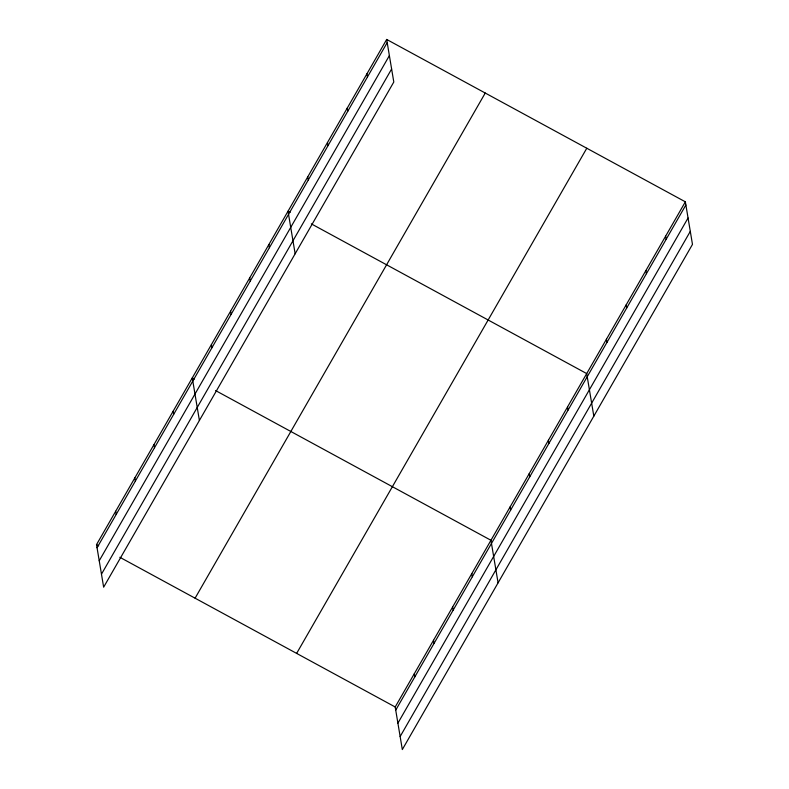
<?xml version="1.0" encoding="UTF-8"?>
<svg xmlns="http://www.w3.org/2000/svg" width="789" height="789" viewBox="0 0 789 789"><rect width="100%" height="100%" fill="white"/><g stroke="black" fill="none" stroke-linecap="round" stroke-linejoin="round"><path stroke-width="1.18" d="M386.679 39.45L393.8 82.017L103.645 587.174L96.524 544.607L386.679 39.45L685.355 201.826L692.476 244.393L402.321 749.55L395.2 706.983L685.355 201.826M97.057 547.753L387.202 42.606M99.227 560.762L389.381 55.615M101.475 574.165L391.62 69.008M195.09 598.19L485.245 93.033M296.634 653.4L586.789 148.243M395.723 710.139L685.878 204.982M397.903 723.138L688.057 217.991M400.141 736.541L690.296 231.384M290.145 212.359L288.024 211.205L295.145 253.772M311.339 223.879L586.7 373.582L593.821 416.148M194.4 379.055L192.279 377.901L199.4 420.468M215.594 390.575L490.945 540.278L498.076 582.844M96.524 544.607L98.645 545.761M119.839 557.281L395.2 706.983M665.62 236.177L666.153 239.333M645.895 270.528L646.418 273.684M626.16 304.879L626.693 308.035M606.425 339.231L606.958 342.387M567.547 406.917L568.08 410.073M548.404 440.262L548.927 443.418M529.251 473.597L529.774 476.753M510.098 506.942L510.631 510.098M471.802 573.623L472.325 576.779M366.944 73.801L367.477 76.957M452.649 606.958L453.172 610.114M347.219 108.152L347.742 111.308M433.496 640.303L434.029 643.459M327.484 142.503L328.017 145.659M414.353 673.638L414.876 676.794M307.759 176.854L308.282 180M268.871 244.541L269.404 247.697M249.728 277.886L250.251 281.032M230.575 311.221L231.108 314.377M211.422 344.566L211.955 347.712M173.126 411.247L173.649 414.393M153.973 444.582L154.506 447.738M134.82 477.927L135.353 481.073M115.677 511.262L116.2 514.418"/></g></svg>
